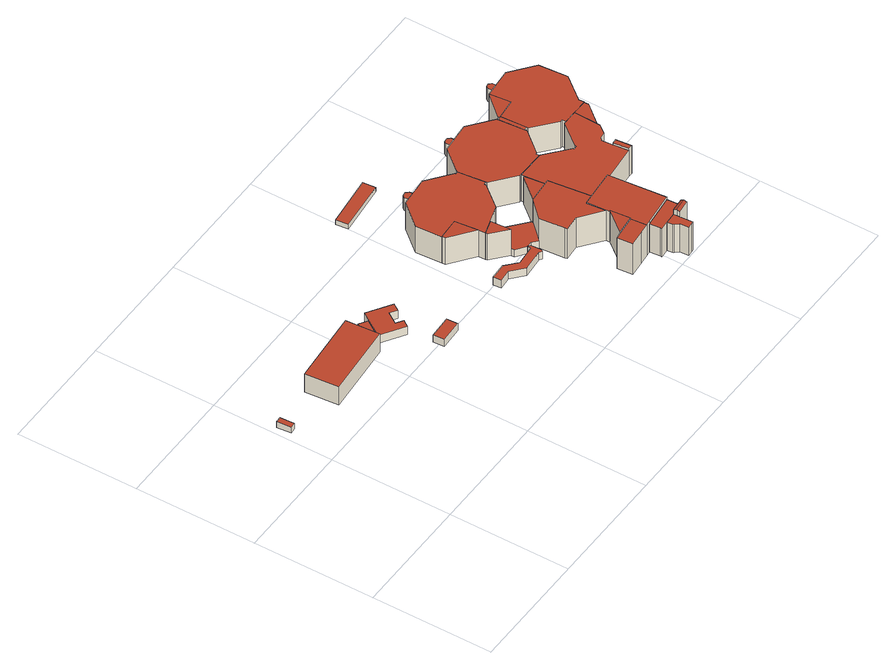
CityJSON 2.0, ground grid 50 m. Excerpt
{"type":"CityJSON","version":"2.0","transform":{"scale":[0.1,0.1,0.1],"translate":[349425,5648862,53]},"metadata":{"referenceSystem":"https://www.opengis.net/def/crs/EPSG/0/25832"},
"CityObjects":{
"building1":{"type":"Building","attributes":{"Geometrietyp2DReferenz":"3000","Gemeindeschluessel":"05315000","function":"31001_2000","roofType":"1000","measuredHeight":2.86,"storeysAboveGround":1},"address":[{"country":"Germany","locality":"Köln","thoroughfareNumber":"6","thoroughfareName":"Freimersdorfer Weg"}],"geometry":[{"type":"Solid","lod":"2","boundaries":[[[[0,1,2,3]],[[4,5,1,0]],[[6,7,5,4]],[[3,2,7,6]],[[4,0,3,6]],[[1,5,7,2]]]],"semantics":{"surfaces":[{"type":"WallSurface"},{"type":"RoofSurface"},{"type":"GroundSurface"}],"values":[[0,0,0,0,1,2]]}}]},
"building2":{"type":"Building","attributes":{"Geometrietyp2DReferenz":"3000","Gemeindeschluessel":"05315000","function":"31001_2000","roofType":"9999","measuredHeight":9,"storeysAboveGround":1},"address":[{"country":"Germany","locality":"Köln","thoroughfareNumber":"6","thoroughfareName":"Freimersdorfer Weg"}],"geometry":[{"type":"Solid","lod":"2","boundaries":[[[[8,9,10,11]],[[9,12,13,10]],[[8,14,12,9]],[[11,15,14,8]],[[10,13,15,11]],[[12,14,15,13]]]],"semantics":{"surfaces":[{"type":"RoofSurface"},{"type":"WallSurface"},{"type":"GroundSurface"}],"values":[[0,1,1,1,1,2]]}}]},
"building3":{"type":"Building","attributes":{"Geometrietyp2DReferenz":"3000","Gemeindeschluessel":"05315000","function":"31001_2000","roofType":"1000","measuredHeight":3.16},"address":[{"country":"Germany","locality":"Köln","thoroughfareNumber":"6","thoroughfareName":"Freimersdorfer Weg"}],"geometry":[{"type":"Solid","lod":"2","boundaries":[[[[16,17,18,19]],[[20,21,17,16]],[[22,23,21,20]],[[19,18,23,22]],[[20,16,19,22]],[[17,21,23,18]]]],"semantics":{"surfaces":[{"type":"WallSurface"},{"type":"RoofSurface"},{"type":"GroundSurface"}],"values":[[0,0,0,0,1,2]]}}]},
"building4":{"type":"Building","attributes":{"Geometrietyp2DReferenz":"3000","Gemeindeschluessel":"05315000","function":"31001_2000","roofType":"1000","measuredHeight":3.98,"storeysAboveGround":1},"address":[{"country":"Germany","locality":"Köln","thoroughfareNumber":"6","thoroughfareName":"Freimersdorfer Weg"}],"geometry":[{"type":"Solid","lod":"2","boundaries":[[[[24,25,17,26]],[[27,28,25,24]],[[29,30,28,27]],[[31,32,30,29]],[[33,34,32,31]],[[35,36,34,33]],[[37,38,36,35]],[[39,21,38,37]],[[26,17,21,39]],[[37,35,33,31,29,27,24,26,39]],[[25,28,30,32,34,36,38,21,17]]]],"semantics":{"surfaces":[{"type":"WallSurface"},{"type":"RoofSurface"},{"type":"GroundSurface"}],"values":[[0,0,0,0,0,0,0,0,0,1,2]]}}]},
"building5":{"type":"Building","attributes":{"Geometrietyp2DReferenz":"3000","Gemeindeschluessel":"05315000","function":"31001_2000","roofType":"1000","measuredHeight":3.46,"storeysAboveGround":1},"address":[{"country":"Germany","locality":"Köln","thoroughfareNumber":"6","thoroughfareName":"Freimersdorfer Weg"}],"geometry":[{"type":"Solid","lod":"2","boundaries":[[[[40,41,42,43]],[[44,45,41,40]],[[46,47,45,44]],[[43,42,47,46]],[[44,40,43,46]],[[41,45,47,42]]]],"semantics":{"surfaces":[{"type":"WallSurface"},{"type":"RoofSurface"},{"type":"GroundSurface"}],"values":[[0,0,0,0,1,2]]}}]},
"building6":{"type":"Building","attributes":{"Geometrietyp2DReferenz":"3000","Gemeindeschluessel":"05315000","function":"51009_1610","roofType":"1000","measuredHeight":3.83},"geometry":[{"type":"Solid","lod":"2","boundaries":[[[[48,49,50,51]],[[52,53,49,48]],[[54,55,53,52]],[[56,57,55,54]],[[58,59,57,56]],[[60,61,59,58]],[[62,63,61,60]],[[64,65,63,62]],[[66,67,65,64]],[[68,69,67,66]],[[70,71,69,68]],[[72,73,71,70]],[[51,50,73,72]],[[70,68,66,64,62,60,58,56,54,52,48,51,72]],[[49,53,55,57,59,61,63,65,67,69,71,73,50]]]],"semantics":{"surfaces":[{"type":"WallSurface"},{"type":"RoofSurface"},{"type":"GroundSurface"}],"values":[[0,0,0,0,0,0,0,0,0,0,0,0,0,1,2]]}}]},
"building7":{"type":"Building","attributes":{"Geometrietyp2DReferenz":"3000","Gemeindeschluessel":"05315000","function":"31001_2000","roofType":"1000","measuredHeight":2.23,"storeysAboveGround":1},"address":[{"country":"Germany","locality":"Köln","thoroughfareNumber":"6","thoroughfareName":"Freimersdorfer Weg"}],"geometry":[{"type":"Solid","lod":"2","boundaries":[[[[74,75,76,77]],[[78,79,75,74]],[[80,81,79,78]],[[77,76,81,80]],[[78,74,77,80]],[[75,79,81,76]]]],"semantics":{"surfaces":[{"type":"WallSurface"},{"type":"RoofSurface"},{"type":"GroundSurface"}],"values":[[0,0,0,0,1,2]]}}]},
"building8":{"type":"Building","attributes":{"Gemeindeschluessel":"05315000","Geometrietyp2DReferenz":"3000","function":"31001_2020"},"address":[{"country":"Germany","locality":"Köln","thoroughfareNumber":"6","thoroughfareName":"Freimersdorfer Weg"}],"children":["building8-1","building8-2","building8-3","building8-4","building8-5","building8-6","building8-7","building8-8","building8-9","building8-10","building8-11","building8-12","building8-13","building8-14","building8-15","building8-16","building8-17","building8-18","building8-19","building8-20","building8-21","building8-22"]},
"building8-1":{"type":"BuildingPart","attributes":{"roofType":"1000","measuredHeight":12.9,"storeysAboveGround":2},"parents":["building8"],"geometry":[{"type":"MultiSurface","lod":"2","boundaries":[[[82,83,84,85]],[[86,87,83,82]],[[88,89,87,86]],[[90,91,92,93]],[[94,95,91,90]],[[96,97,98,99]],[[100,101,102,103]],[[104,105,101,100]],[[106,107,105,104]],[[108,109,107,106]],[[110,111,109,108]],[[112,113,111,110]],[[114,115,113,112]],[[116,117,118,119]],[[85,84,117,116]],[[119,120,114,112,110,108,106,104,100,103,96,99,121,94,90,93,88,86,82,85,116]],[[83,87,89,92,91,95,122,98,97,102,101,105,107,109,111,113,115,123,118,117,84]],[[88,93,92,89]],[[94,121,122,95]],[[121,124,125,122]],[[124,99,98,125]],[[96,103,102,97]],[[114,120,123,115]],[[118,123,120,119]]],"semantics":{"surfaces":[{"type":"WallSurface"},{"type":"RoofSurface"},{"type":"GroundSurface"},{"type":"ClosureSurface"}],"values":[0,0,0,0,0,0,0,0,0,0,0,0,0,0,0,1,2,3,3,3,3,3,3,3]}}]},
"building8-2":{"type":"BuildingPart","attributes":{"roofType":"1000","measuredHeight":13.12,"storeysAboveGround":2},"parents":["building8"],"geometry":[{"type":"MultiSurface","lod":"2","boundaries":[[[126,127,128,129]],[[130,131,127,126]],[[129,132,130,126]],[[133,128,127,131]],[[130,132,134,135]],[[133,131,135,134]],[[132,129,136,134]],[[128,133,134,136]]],"semantics":{"surfaces":[{"type":"WallSurface"},{"type":"RoofSurface"},{"type":"GroundSurface"},{"type":"ClosureSurface"}],"values":[0,0,1,2,0,3,0,3]}}]},
"building8-3":{"type":"BuildingPart","attributes":{"roofType":"1000","measuredHeight":12.92,"storeysAboveGround":2},"parents":["building8"],"geometry":[{"type":"MultiSurface","lod":"2","boundaries":[[[137,138,139,140]],[[141,142,138,137]],[[140,143,141,137]],[[144,139,138,142]],[[141,143,144,142]],[[143,140,145,146]],[[139,144,146,145]]],"semantics":{"surfaces":[{"type":"WallSurface"},{"type":"RoofSurface"},{"type":"GroundSurface"},{"type":"ClosureSurface"}],"values":[0,0,1,2,3,0,3]}}]},
"building8-4":{"type":"BuildingPart","attributes":{"roofType":"1000","measuredHeight":13.19,"storeysAboveGround":2},"parents":["building8"],"geometry":[{"type":"Solid","lod":"2","boundaries":[[[[147,148,149,150]],[[151,152,153,154]],[[155,147,150,156,151,154]],[[157,149,148,158,153,152]],[[157,152,151,156]],[[149,157,156,150]],[[147,155,158,148]],[[153,158,155,154]]]],"semantics":{"surfaces":[{"type":"WallSurface"},{"type":"RoofSurface"},{"type":"GroundSurface"},{"type":"ClosureSurface"}],"values":[[0,0,1,2,3,3,3,3]]}}]},
"building8-5":{"type":"BuildingPart","attributes":{"roofType":"1000","measuredHeight":13.19,"storeysAboveGround":2},"parents":["building8"],"geometry":[{"type":"MultiSurface","lod":"2","boundaries":[[[159,160,161,162]],[[162,161,148,147]],[[163,159,162,147]],[[160,164,148,161]],[[164,160,159,163]],[[147,155,163]],[[148,158,155,147]],[[163,155,158,164]]],"semantics":{"surfaces":[{"type":"WallSurface"},{"type":"RoofSurface"},{"type":"GroundSurface"},{"type":"ClosureSurface"}],"values":[0,0,1,2,3,0,3,3]}}]},
"building8-6":{"type":"BuildingPart","attributes":{"roofType":"1000","measuredHeight":12.89,"storeysAboveGround":2},"parents":["building8"],"geometry":[{"type":"Solid","lod":"2","boundaries":[[[[165,166,167,168]],[[119,118,166,165]],[[168,120,119,165]],[[123,167,166,118]],[[119,120,123,118]],[[120,168,167,123]]]],"semantics":{"surfaces":[{"type":"WallSurface"},{"type":"RoofSurface"},{"type":"GroundSurface"},{"type":"ClosureSurface"}],"values":[[0,0,1,2,3,3]]}}]},
"building8-7":{"type":"BuildingPart","attributes":{"roofType":"9999","measuredHeight":14.81,"storeysAboveGround":2},"parents":["building8"],"geometry":[{"type":"MultiSurface","lod":"2","boundaries":[[[169,170,171,172,173,174,175,176,177,178]],[[177,176,121,124]],[[173,179,180,174]],[[172,181,179,173]],[[171,182,181,172]],[[170,183,182,171]],[[170,169,184,185]],[[178,186,187,169]],[[178,177,124,188]],[[124,121,122,125]],[[189,122,121,176,175]],[[175,174,180,189]],[[187,183,185,184]],[[125,186,188,124]],[[122,189,180,179,181,182,183,187,186,125]]],"semantics":{"surfaces":[{"type":"RoofSurface"},{"type":"WallSurface"},{"type":"GroundSurface"}],"values":[0,1,1,1,1,1,1,1,1,1,1,1,1,1,2]}}]},
"building8-8":{"type":"BuildingPart","attributes":{"roofType":"1000","measuredHeight":13.16,"storeysAboveGround":2},"parents":["building8"],"geometry":[{"type":"MultiSurface","lod":"2","boundaries":[[[154,153,190,191]],[[192,193,160,159]],[[194,195,196,197]],[[198,199,195,194]],[[200,201,199,198]],[[202,203,201,200]],[[204,167,203,202]],[[205,206,115,207]],[[208,209,206,205]],[[191,190,209,208]],[[205,207,204,202,200,198,194,197,192,159,163,155,154,191,208]],[[153,158,164,160,193,196,195,199,201,203,167,115,206,209,190]],[[154,155,158,153]],[[164,158,155,163]],[[163,159,160,164]],[[210,211,196,193]],[[192,197,212,213]],[[211,210,213,212]],[[204,207,114,120,168]],[[115,123,120,114]],[[168,120,123,167]]],"semantics":{"surfaces":[{"type":"WallSurface"},{"type":"RoofSurface"},{"type":"GroundSurface"},{"type":"ClosureSurface"}],"values":[0,0,0,0,0,0,0,0,0,0,1,2,3,3,3,0,0,3,0,3,3]}}]},
"building8-9":{"type":"BuildingPart","attributes":{"roofType":"1000","measuredHeight":13.08,"storeysAboveGround":2},"parents":["building8"],"geometry":[{"type":"MultiSurface","lod":"2","boundaries":[[[214,215,216,217]],[[218,219,215,214]],[[136,128,142,220]],[[221,222,131,135]],[[223,224,222,221]],[[225,226,224,223]],[[227,228,229,230]],[[231,232,228,227]],[[233,234,232,231]],[[235,236,234,233]],[[237,238,239,240]],[[217,216,238,237]],[[240,235,233,231,227,230,225,223,221,135,134,136,220,218,214,217,237]],[[215,219,142,128,133,131,222,224,226,229,228,232,234,236,239,238,216]],[[218,220,141,143,146,241]],[[142,144,143,141]],[[241,146,144,219]],[[136,134,133,128]],[[134,135,131,133]],[[242,243,229,226]],[[225,230,244,245]],[[243,242,245,244]],[[235,240,239,236]]],"semantics":{"surfaces":[{"type":"WallSurface"},{"type":"RoofSurface"},{"type":"GroundSurface"},{"type":"ClosureSurface"}],"values":[0,0,0,0,0,0,0,0,0,0,0,0,1,2,0,3,3,3,3,0,0,3,3]}}]},
"building8-10":{"type":"BuildingPart","attributes":{"roofType":"1000","measuredHeight":3.5,"storeysAboveGround":2},"parents":["building8"],"geometry":[{"type":"Solid","lod":"2","boundaries":[[[[246,247,248,249]],[[250,251,247,246]],[[145,139,251,250]],[[252,253,219,241]],[[254,255,253,252]],[[256,257,255,254]],[[184,187,257,256]],[[249,248,183,185]],[[184,256,254,252,241,146,145,250,246,249,185]],[[247,251,139,144,219,253,255,257,187,183,248]],[[145,146,144,139]],[[146,241,219,144]],[[184,185,183,187]]]],"semantics":{"surfaces":[{"type":"WallSurface"},{"type":"RoofSurface"},{"type":"GroundSurface"},{"type":"ClosureSurface"}],"values":[[0,0,0,0,0,0,0,0,1,2,3,3,3]]}}]},
"building8-11":{"type":"BuildingPart","attributes":{"roofType":"1000","measuredHeight":6.29,"storeysAboveGround":2},"address":[{"country":"Germany","locality":"Köln","thoroughfareNumber":"6","thoroughfareName":"Freimersdorfer Weg"}],"parents":["building8"],"geometry":[{"type":"Solid","lod":"2","boundaries":[[[[258,259,260,261]],[[262,263,259,258]],[[212,211,263,262]],[[264,265,210,213]],[[261,260,265,264]],[[213,212,262,258,261,264]],[[259,263,211,210,265,260]],[[212,213,210,211]]]],"semantics":{"surfaces":[{"type":"WallSurface"},{"type":"RoofSurface"},{"type":"GroundSurface"},{"type":"ClosureSurface"}],"values":[[0,0,0,0,0,1,2,3]]}}]},
"building8-12":{"type":"BuildingPart","attributes":{"roofType":"1000","measuredHeight":6.03,"storeysAboveGround":2},"address":[{"country":"Germany","locality":"Köln","thoroughfareNumber":"6","thoroughfareName":"Freimersdorfer Weg"}],"parents":["building8"],"geometry":[{"type":"Solid","lod":"2","boundaries":[[[[266,267,268,269]],[[270,271,267,266]],[[272,273,271,270]],[[274,275,276,277]],[[269,268,275,274]],[[277,272,270,266,269,274]],[[267,271,273,276,275,268]],[[272,277,276,273]]]],"semantics":{"surfaces":[{"type":"WallSurface"},{"type":"RoofSurface"},{"type":"GroundSurface"},{"type":"ClosureSurface"}],"values":[[0,0,0,0,0,1,2,3]]}}]},
"building8-13":{"type":"BuildingPart","attributes":{"roofType":"1000","measuredHeight":6.26,"storeysAboveGround":2},"address":[{"country":"Germany","locality":"Köln","thoroughfareNumber":"6","thoroughfareName":"Freimersdorfer Weg"}],"parents":["building8"],"geometry":[{"type":"Solid","lod":"2","boundaries":[[[[278,279,280,281]],[[282,283,279,278]],[[244,243,283,282]],[[284,285,242,245]],[[281,280,285,284]],[[245,244,282,278,281,284]],[[279,283,243,242,285,280]],[[244,245,242,243]]]],"semantics":{"surfaces":[{"type":"WallSurface"},{"type":"RoofSurface"},{"type":"GroundSurface"},{"type":"ClosureSurface"}],"values":[[0,0,0,0,0,1,2,3]]}}]},
"building8-14":{"type":"BuildingPart","attributes":{"roofType":"1000","measuredHeight":13.92,"storeysAboveGround":2},"parents":["building8"],"geometry":[{"type":"MultiSurface","lod":"2","boundaries":[[[286,287,288,289]],[[290,291,287,286]],[[292,293,291,290]],[[294,295,293,292]],[[296,297,298,299]],[[300,301,297,296]],[[289,288,301,300]],[[296,299,302,294,292,290,286,289,300]],[[287,291,293,295,303,298,297,301,288]],[[294,302,303,295]],[[302,304,305,303]],[[304,299,298,305]]],"semantics":{"surfaces":[{"type":"WallSurface"},{"type":"RoofSurface"},{"type":"GroundSurface"},{"type":"ClosureSurface"}],"values":[0,0,0,0,0,0,0,1,2,3,3,3]}}]},
"building8-15":{"type":"BuildingPart","attributes":{"roofType":"3100","measuredHeight":17.1,"storeysAboveGround":2},"parents":["building8"],"geometry":[{"type":"MultiSurface","lod":"2","boundaries":[[[306,307,308,309]],[[310,311,307,306]],[[312,298,311,310]],[[312,310,306,313]],[[309,314,313,306]],[[303,308,307,311,298,305]],[[313,314,302,304]],[[304,302,303,305]],[[314,309,315,302]],[[303,302,315,308]],[[312,313,304,299]],[[298,299,304,305]]],"semantics":{"surfaces":[{"type":"WallSurface"},{"type":"RoofSurface"},{"type":"GroundSurface"},{"type":"ClosureSurface"}],"values":[0,0,0,1,1,2,0,3,0,3,0,3]}}]},
"building8-16":{"type":"BuildingPart","attributes":{"roofType":"1000","measuredHeight":13.97,"storeysAboveGround":2},"parents":["building8"],"geometry":[{"type":"MultiSurface","lod":"2","boundaries":[[[316,317,318,319]],[[320,321,317,316]],[[315,308,322,323]],[[319,318,295,294]],[[315,323,320,316,319,294]],[[317,321,322,308,295,318]],[[320,323,322,321]],[[295,303,302,294]],[[315,302,303,308]]],"semantics":{"surfaces":[{"type":"WallSurface"},{"type":"RoofSurface"},{"type":"GroundSurface"},{"type":"ClosureSurface"}],"values":[0,0,0,0,1,2,3,3,3]}}]},
"building8-17":{"type":"BuildingPart","attributes":{"roofType":"1000","measuredHeight":15.12,"storeysAboveGround":2},"parents":["building8"],"geometry":[{"type":"Solid","lod":"2","boundaries":[[[[324,325,326,327]],[[328,329,325,324]],[[330,331,332,333]],[[327,326,331,330]],[[333,334,328,324,327,330]],[[325,329,335,332,331,326]],[[328,334,335,329]],[[334,333,332,335]]]],"semantics":{"surfaces":[{"type":"WallSurface"},{"type":"RoofSurface"},{"type":"GroundSurface"},{"type":"ClosureSurface"}],"values":[[0,0,0,0,1,2,3,3]]}}]},
"building8-18":{"type":"BuildingPart","attributes":{"roofType":"1000","measuredHeight":15.71,"storeysAboveGround":2},"parents":["building8"],"geometry":[{"type":"MultiSurface","lod":"2","boundaries":[[[336,337,329,338]],[[336,338,339]],[[337,335,329]],[[336,339,334,340]],[[337,340,334,335]],[[339,338,328,334]],[[329,335,334,328]]],"semantics":{"surfaces":[{"type":"WallSurface"},{"type":"RoofSurface"},{"type":"GroundSurface"},{"type":"ClosureSurface"}],"values":[0,1,2,0,3,0,3]}}]},
"building8-19":{"type":"BuildingPart","attributes":{"roofType":"1000","measuredHeight":15.14,"storeysAboveGround":2},"parents":["building8"],"geometry":[{"type":"MultiSurface","lod":"2","boundaries":[[[341,180,337,340]],[[342,322,95,343]],[[333,332,321,344]],[[342,343,345,341,340,333,344]],[[337,180,189,95,322,321,332]],[[333,334,335,332]],[[334,340,337,335]],[[341,345,175,174]],[[189,180,174,175]],[[345,343,94,121,176,175]],[[95,122,121,94]],[[175,176,121,122,189]],[[342,344,320,323]],[[321,322,323,320]]],"semantics":{"surfaces":[{"type":"WallSurface"},{"type":"RoofSurface"},{"type":"GroundSurface"},{"type":"ClosureSurface"}],"values":[0,0,0,1,2,3,3,0,3,0,3,3,0,3]}}]},
"building8-20":{"type":"BuildingPart","attributes":{"roofType":"1000","measuredHeight":12.89,"storeysAboveGround":2},"parents":["building8"],"geometry":[{"type":"Solid","lod":"2","boundaries":[[[[346,347,186,188]],[[348,349,347,346]],[[99,98,349,348]],[[99,348,346,188,124]],[[347,349,98,125,186]],[[125,98,99,124]],[[124,188,186,125]]]],"semantics":{"surfaces":[{"type":"WallSurface"},{"type":"RoofSurface"},{"type":"GroundSurface"},{"type":"ClosureSurface"}],"values":[[0,0,0,1,2,3,3]]}}]},
"building8-21":{"type":"BuildingPart","attributes":{"roofType":"1000","measuredHeight":13.91,"storeysAboveGround":2},"parents":["building8"],"geometry":[{"type":"MultiSurface","lod":"2","boundaries":[[[350,351,89,352]],[[353,354,351,350]],[[355,92,354,353]],[[353,350,352,355]],[[351,354,92,89]],[[355,352,88,93]],[[89,92,93,88]]],"semantics":{"surfaces":[{"type":"WallSurface"},{"type":"RoofSurface"},{"type":"GroundSurface"},{"type":"ClosureSurface"}],"values":[0,0,0,1,2,0,3]}}]},
"building8-22":{"type":"BuildingPart","attributes":{"roofType":"1000","measuredHeight":13.18,"storeysAboveGround":2},"parents":["building8"],"geometry":[{"type":"MultiSurface","lod":"2","boundaries":[[[356,357,358,359]],[[360,361,357,356]],[[362,102,361,360]],[[363,364,97,365]],[[366,367,364,363]],[[368,239,367,366]],[[369,370,236,371]],[[372,373,370,369]],[[374,375,373,372]],[[376,377,378,379]],[[380,381,377,376]],[[150,149,381,380]],[[359,358,152,151]],[[156,150,380,376,379,374,372,369,371,368,366,363,365,362,360,356,359,151]],[[357,361,102,97,364,367,239,236,370,373,375,378,377,381,149,157,152,358]],[[362,365,96,103]],[[97,102,103,96]],[[368,371,235,240]],[[236,239,240,235]],[[276,273,378,375]],[[374,379,272,277]],[[273,276,277,272]],[[150,156,157,149]],[[156,151,152,157]]],"semantics":{"surfaces":[{"type":"WallSurface"},{"type":"RoofSurface"},{"type":"GroundSurface"},{"type":"ClosureSurface"}],"values":[0,0,0,0,0,0,0,0,0,0,0,0,0,1,2,0,3,0,3,0,0,3,3,3]}}]}
},
"vertices":[
[30,678,62],[30,678,33],[26,737,33],[26,737,62],[7,677,62],[7,677,33],[3,736,62],[3,736,33],
[216,612,124],[519,637,124],[508,776,124],[204,751,124],[519,637,34],[508,776,34],[216,612,34],[204,751,34],
[598,739,68],[598,739,36],[565,761,36],[565,761,68],[548,665,68],[548,665,36],[515,687,68],[515,687,36],
[617,768,76],[617,768,36],[598,739,76],[712,704,76],[712,704,36],[693,676,76],[693,676,36],[664,695,76],[664,695,36],[634,649,76],[634,649,36],[662,630,76],[662,630,36],[643,602,76],[643,602,36],[548,665,76],
[757,464,72],[757,464,37],[755,510,37],[755,510,72],[664,460,72],[664,460,37],[662,506,72],[662,506,37],
[1130,446,77],[1130,446,39],[1083,488,39],[1083,488,77],[1209,453,77],[1209,453,39],[1214,469,77],[1214,469,39],[1223,460,77],[1223,460,39],[1224,450,77],[1224,450,39],[1226,417,77],[1226,417,39],[1219,409,77],[1219,409,39],[1209,418,77],[1209,418,39],[1120,410,77],[1120,410,39],[1069,455,77],[1069,455,39],[1018,451,77],[1018,451,39],[1016,484,77],[1016,484,39],
[1181,1089,59],[1181,1089,37],[1176,1141,37],[1176,1141,59],[971,1067,59],[971,1067,37],[966,1119,59],[966,1119,37],
[1766,519,129],[1766,519,0],[1790,523,0],[1790,523,129],[1757,512,129],[1757,512,0],[1761,465,129],[1761,465,0],[1605,387,129],[1605,387,0],[1767,401,0],[1767,401,129],[1605,386,129],[1605,386,0],[1455,654,129],[1455,654,0],[1456,642,0],[1456,642,129],[1577,653,129],[1577,653,0],[1571,653,0],[1571,653,129],[1668,574,129],[1668,574,0],[1668,569,129],[1668,569,0],[1683,570,129],[1683,570,0],[1684,575,129],[1684,575,0],[1758,668,129],[1758,668,0],[1765,668,129],[1765,668,0],[1818,558,129],[1818,558,0],[1818,571,0],[1818,571,129],[1821,668,129],[1488,376,129],[1488,376,0],[1821,668,0],[1467,550,129],[1467,550,0],
[1042,703,132],[1042,703,0],[1139,626,0],[1139,626,132],[1041,717,132],[1041,717,0],[1129,723,132],[1129,723,0],[1129,723,131],[1041,717,131],[1139,626,131],
[1142,590,130],[1142,590,0],[1207,534,0],[1207,534,130],[1141,599,130],[1141,599,0],[1201,617,130],[1201,617,0],[1207,534,35],[1201,617,35],
[1653,874,132],[1653,874,0],[1641,873,0],[1641,873,132],[1651,765,132],[1651,765,0],[1665,766,0],[1665,766,132],[1658,875,132],[1650,765,132],[1650,765,0],[1658,875,0],
[1731,970,132],[1731,970,0],[1652,880,0],[1652,880,132],[1741,883,132],[1741,883,0],
[1884,649,129],[1884,649,0],[1883,667,0],[1883,667,129],
[1360,541,148],[1293,471,148],[1302,367,148],[1303,359,148],[1366,364,148],[1455,294,148],[1447,372,148],[1488,376,148],[1467,550,148],[1372,542,148],[1366,364,0],[1455,294,0],[1303,359,0],[1302,367,0],[1293,471,0],[1360,541,35],[1293,471,35],[1372,542,0],[1360,541,0],[1372,542,129],[1447,372,0],
[1665,760,0],[1665,760,132],[1779,974,132],[1779,974,0],[1853,980,132],[1853,980,0],[1809,977,0],[1809,977,132],[1948,904,132],[1948,904,0],[1958,786,132],[1958,786,0],[1881,690,132],[1881,690,0],[1883,667,132],[1763,682,132],[1763,682,0],[1765,668,132],[1756,682,132],[1756,682,0],[1779,974,39],[1809,977,39],[1809,977,102],[1779,974,102],
[1269,638,131],[1269,638,0],[1344,730,0],[1344,730,131],[1264,637,131],[1264,637,0],[1141,599,131],[1033,825,131],[1033,825,0],[1113,919,131],[1113,919,0],[1161,923,131],[1161,923,0],[1236,929,131],[1236,929,0],[1192,925,0],[1192,925,131],[1332,854,131],[1332,854,0],[1333,849,131],[1333,849,0],[1343,850,131],[1343,850,0],[1344,736,131],[1344,736,0],[1355,737,0],[1355,737,131],[1264,637,35],[1161,923,39],[1192,925,39],[1192,925,102],[1161,923,102],
[1247,489,35],[1247,489,0],[1271,491,0],[1271,491,35],[1208,519,35],[1208,519,0],[1265,624,35],[1265,624,0],[1270,624,35],[1270,624,0],[1360,545,35],[1360,545,0],
[1797,1017,102],[1797,1017,39],[1783,1015,39],[1783,1015,102],[1807,1007,102],[1807,1007,39],[1776,1005,102],[1776,1005,39],
[1490,990,100],[1490,990,39],[1472,989,39],[1472,989,100],[1499,979,100],[1499,979,39],[1502,951,100],[1502,951,39],[1466,979,100],[1466,979,39],[1469,948,39],[1469,948,100],
[1179,964,102],[1179,964,39],[1163,962,39],[1163,962,102],[1190,953,102],[1190,953,39],[1156,952,102],[1156,952,39],
[1548,43,140],[1548,43,0],[1551,7,0],[1551,7,140],[1537,58,140],[1537,58,0],[1533,62,140],[1533,62,0],[1531,86,140],[1531,86,0],[1583,10,140],[1583,10,0],[1579,63,0],[1579,63,140],[1574,9,140],[1574,9,0],[1577,89,140],[1577,89,0],[1578,76,140],[1578,76,0],
[1632,80,171],[1632,80,0],[1630,93,0],[1630,93,165],[1633,68,165],[1633,68,0],[1579,63,165],[1578,76,171],[1577,89,165],[1630,93,140],
[1493,90,140],[1493,90,0],[1494,83,0],[1494,83,140],[1490,134,140],[1490,134,0],[1626,149,0],[1626,149,140],
[1358,185,152],[1358,185,0],[1364,121,0],[1364,121,152],[1384,188,152],[1384,188,0],[1429,127,152],[1429,127,0],[1470,132,0],[1470,132,152],[1464,196,152],[1464,196,0],
[1456,278,157],[1456,278,0],[1384,188,157],[1464,196,157],[1456,278,152],
[1455,294,152],[1626,149,152],[1605,386,152],[1490,134,152],[1447,372,152],
[1372,547,129],[1372,547,0],[1449,640,129],[1449,640,0],
[1779,466,139],[1779,466,0],[1761,465,139],[1785,402,139],[1785,402,0],[1767,401,139],
[1576,667,132],[1576,667,0],[1651,758,0],[1651,758,132],[1571,666,132],[1571,666,0],[1571,653,132],[1449,654,132],[1449,654,0],[1455,654,132],[1356,731,132],[1356,731,0],[1355,737,132],[1344,855,132],[1344,855,0],[1343,850,132],[1421,944,132],[1421,944,0],[1469,948,132],[1469,948,0],[1545,955,132],[1545,955,0],[1502,951,0],[1502,951,132],[1641,878,132],[1641,878,0]
]}
